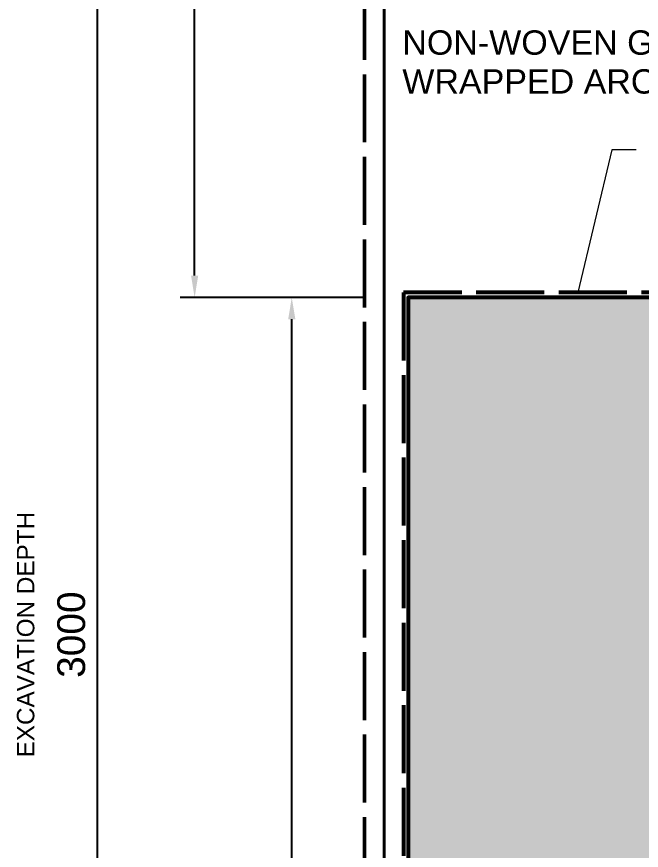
# Model space of a CAD drawing. Header units: millimetres. Extents: x -599 to 1355, y -853 to 3126.
# Drawn here: x -569 to 338, y 1187 to 2398 of the extents above; entities that cross this region are included whole.
import ezdxf
from ezdxf.enums import TextEntityAlignment as Align

# ---------------------------------------------------------------- set-up
doc = ezdxf.new("R2010")
doc.units = ezdxf.units.MM
doc.linetypes.add('DASH_99_21', pattern=[119.944444, 98.777778, -21.166667])
for name, color, linetype in [('ANNOTATIONS', 7, 'Continuous'), ('DIMENSIONS', 7, 'Continuous'), ('GEOFAB', 5, 'Continuous'), ('LEADERS', 7, 'Continuous'), ('MODULE_ART', 7, 'Continuous'), ('TANK', 7, 'Continuous')]:
    doc.layers.add(name, color=color, linetype=linetype)
doc.styles.add('ARIAL', font='arial.ttf')
doc.dimstyles.get("Standard").update_dxf_attribs({"dimtxt": 2.5, "dimasz": 2.5, "dimexe": 1.25, "dimexo": 0.625, "dimtad": 1, "dimcen": 2.5, "dimazin": 3, "dimtfac": 1, "dimtmove": 0, "dimatfit": 3})

# ---------------------------------------------------------------- blocks, each defined once
blk = doc.blocks.new('atlancube_face')
at = {"true_color": 0x000000}
blk.add_solid([(-1.8, -1.8), (1151.8, -1.8), (-1.8, 781.8), (1151.8, 781.8)], dxfattribs=at)

msp = doc.modelspace()

# ---------------------------------------------------------------- linework, layer by layer
at = {"layer": 'GEOFAB', "color": 5, "linetype": 'DASH_99_21', "lineweight": 50}
msp.add_line((-63.5, -63.5), (-63.5, 2518.2), dxfattribs=at)
at = {"layer": 'GEOFAB', "color": 6, "lineweight": 40}
msp.add_line((-35.3, -35.3), (-35.3, 2490), dxfattribs=at)
at = {"layer": 'GEOFAB', "color": 5, "linetype": 'DASH_99_21', "lineweight": 53}
msp.add_lwpolyline([(-7.1, -7.1), (1157.1, -7.1), (1157.1, 1997.1), (-7.1, 1997.1)], close=True, dxfattribs=at)
at = {"layer": 'LEADERS', "lineweight": 18}
for p, q in [((295.6, 2204.5), (246.2, 1997.1)), ((330.9, 2204.5), (295.6, 2204.5))]:
    msp.add_line(p, q, dxfattribs=at)
at = {"layer": 'TANK', "lineweight": 53}
msp.add_lwpolyline([(0, 0), (1150, 0), (1150, 1990), (0, 1990)], close=True, dxfattribs=at)

# ---------------------------------------------------------------- block references
at = {"layer": 'MODULE_ART', "yscale": 0.5512820512820513}
msp.add_blockref('atlancube_face', (0, 1560), dxfattribs=at)
at = {"layer": 'MODULE_ART'}
msp.add_blockref('atlancube_face', (0, 780), dxfattribs=at)

# ---------------------------------------------------------------- texts
at = {"layer": 'ANNOTATIONS', "style": 'ARIAL'}
for s, p in [('NON-WOVEN GEO-FAB', (-8.7, 2342.8)), ('WRAPPED AROUND THE TANK', (-8.7, 2286.3))]:
    msp.add_text(s, height=35.362, dxfattribs=at).set_placement(p)
at = {"layer": 'DIMENSIONS', "style": 'ARIAL'}
msp.add_text('EXCAVATION DEPTH', height=25.259, rotation=90, dxfattribs=at).set_placement((-543.3, 1500), align=Align.CENTER)

# ---------------------------------------------------------------- dimensions: what is measured, and where the dimension line sits
at = {"layer": 'DIMENSIONS'}
for base, p1, p2 in [((-451.6, 0), (-63.5, 0), (-63.5, 3000)), ((-310.4, 1990), (-63.5, 1990), (-63.5, 3000)), ((-169.3, 0), (-63.5, 0), (-63.5, 1990))]:
    msp.add_linear_dim(base=base, p1=p1, p2=p2, angle=90, dimstyle='Standard', override={"dimtxt": 40.414222, "dimasz": 31.75, "dimexe": 21.166667, "dimexo": 0, "dimgap": 17.638889, "dimtad": 1, "dimtih": 0, "dimtoh": 0, "dimdec": 0, "dimtxsty": 'ARIAL', "dimclrd": 7, "dimclre": 7, "dimclrt": 7}, dxfattribs=at).render()

doc.saveas('drawing.dxf')
